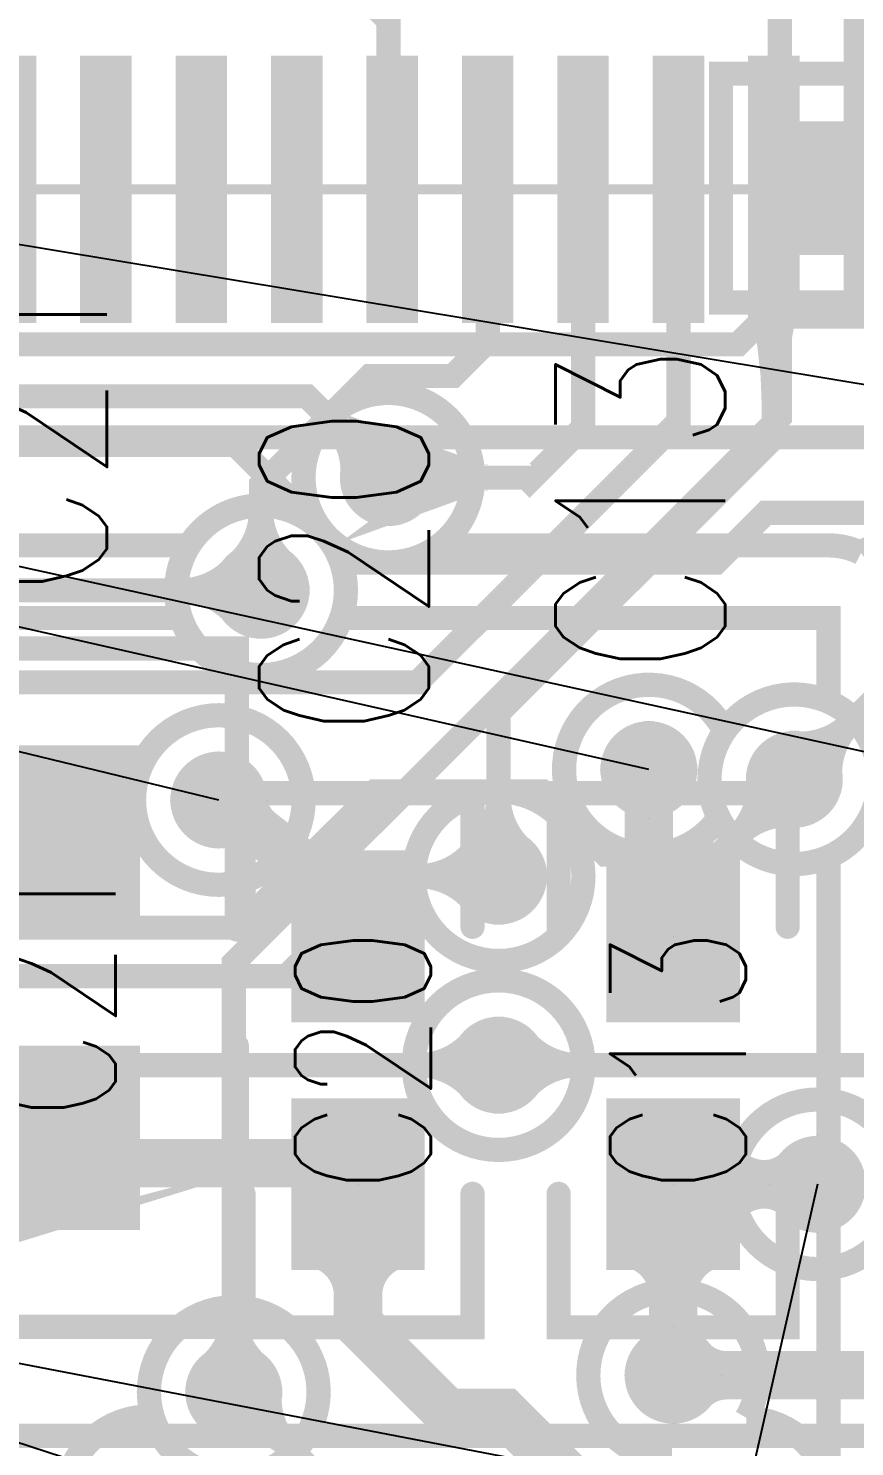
# Model space of a CAD drawing. Extents: x -4539 to 5978, y -4736 to 3041.
# Drawn here: x 2047 to 2217.4, y 840.3 to 1133 of the extents above; entities that cross this region are included whole.
import ezdxf
from ezdxf.enums import TextEntityAlignment as Align

# ---------------------------------------------------------------- set-up
doc = ezdxf.new("R2010")
doc.units = 0
for name, pattern in [('SIG_122', [2, 1, 1]), ('SIG_14', [2, 1, 1]), ('SIG_15', [2, 1, 1]), ('SIG_16', [2, 1, 1]), ('SIG_173', [2, 1, 1]), ('SIG_195', [2, 1, 1]), ('SIG_196', [2, 1, 1]), ('SIG_20', [2, 1, 1]), ('SIG_22', [2, 1, 1]), ('SIG_24', [2, 1, 1]), ('SIG_25', [2, 1, 1]), ('SIG_26', [2, 1, 1]), ('SIG_27', [2, 1, 1]), ('SIG_62', [2, 1, 1])]:
    doc.linetypes.add(name, pattern=pattern)
doc.layers.get('0').update_dxf_attribs({"color": 254, "linetype": 'CONTINUOUS'})
for name, color, linetype in [('DRIL_NPLTE_THRU_01', 16, 'CONTINUOUS'), ('DRIL_NPLTE_THRU_02', 2, 'CONTINUOUS'), ('DRIL_NPLTE_THRU_03', 34, 'CONTINUOUS'), ('DRIL_NPLTE_THRU_04', 96, 'CONTINUOUS'), ('DRIL_NPLTE_THRU_05', 6, 'CONTINUOUS'), ('DRIL_NPLTE_THRU_06', 176, 'CONTINUOUS'), ('DRIL_PLTE_THRU_01', 16, 'CONTINUOUS'), ('DRIL_PLTE_THRU_02', 2, 'CONTINUOUS'), ('DRIL_PLTE_THRU_03', 34, 'CONTINUOUS'), ('DRIL_PLTE_THRU_04', 96, 'CONTINUOUS'), ('DRIL_PLTE_THRU_05', 6, 'CONTINUOUS'), ('DRIL_PLTE_THRU_06', 176, 'CONTINUOUS'), ('DRIL_SYMBOL', 254, 'CONTINUOUS'), ('LINK_00', 254, 'CONTINUOUS'), ('PADS_BOT', 5, 'CONTINUOUS'), ('PADS_INNER', 1, 'CONTINUOUS'), ('PADS_TOP', 1, 'CONTINUOUS'), ('PART_BOT_2DLINE_00', 4, 'CONTINUOUS'), ('PART_NAME_01', 6, 'CONTINUOUS'), ('PART_NAME_27', 3, 'CONTINUOUS'), ('PART_TOP_2DLINE_00', 6, 'CONTINUOUS'), ('PART_TOP_2DLINE_01', 6, 'CONTINUOUS'), ('POUR_OUTLINE_05', 216, 'CONTINUOUS'), ('POUR_VIATHERM_02', 56, 'CONTINUOUS'), ('POUR_VIATHERM_05', 216, 'CONTINUOUS'), ('POUR_VOID_02', 56, 'CONTINUOUS'), ('POUR_VOID_05', 216, 'CONTINUOUS'), ('TEAR_01', 1, 'CONTINUOUS'), ('TEAR_03', 43, 'CONTINUOUS'), ('TEAR_04', 3, 'CONTINUOUS'), ('TEAR_06', 5, 'CONTINUOUS'), ('TRACE_01', 1, 'CONTINUOUS'), ('TRACE_03', 43, 'CONTINUOUS'), ('TRACE_04', 3, 'CONTINUOUS'), ('TRACE_06', 5, 'CONTINUOUS'), ('VIAPTS', 1, 'CONTINUOUS')]:
    doc.layers.add(name, color=color, linetype=linetype)
doc.styles.add('W4', font='simplex', dxfattribs={"width": 0.75})
doc.styles.add('W5', font='simplex', dxfattribs={"width": 0.75})

# ---------------------------------------------------------------- blocks, each defined once
blk = doc.blocks.new('POUR_VOID_476')
at = {"layer": 'POUR_VOID_02', "const_width": 5}
blk.add_lwpolyline([(-4096.25, -5459.75, 1), (-4061.25, -5459.75, 1)], format="xyb", close=True, dxfattribs=at)
blk = doc.blocks.new('POUR_VOID_475')
at = {"layer": 'POUR_VOID_02', "const_width": 5}
blk.add_lwpolyline([(-4122.5, -5483, 1), (-4087.5, -5483, 1)], format="xyb", close=True, dxfattribs=at)
blk = doc.blocks.new('POUR_VOID_474')
at = {"layer": 'POUR_VOID_02', "const_width": 5}
blk.add_lwpolyline([(-4128.13, -5648.46, 1), (-4093.13, -5648.46, 1)], format="xyb", close=True, dxfattribs=at)
blk = doc.blocks.new('POUR_VOID_470')
at = {"layer": 'POUR_VOID_02', "const_width": 5}
blk.add_lwpolyline([(-4073.5, -5542, 1), (-4038.5, -5542, 1)], format="xyb", close=True, dxfattribs=at)
blk = doc.blocks.new('POUR_VOID_469')
at = {"layer": 'POUR_VOID_02', "const_width": 5}
blk.add_lwpolyline([(-4073.5, -5581, 1), (-4038.5, -5581, 1)], format="xyb", close=True, dxfattribs=at)
blk = doc.blocks.new('POUR_VOID_447')
at = {"layer": 'POUR_VOID_02', "const_width": 5}
blk.add_lwpolyline([(-4012.5, -5522, 1), (-3977.5, -5522, 1)], format="xyb", close=True, dxfattribs=at)
blk = doc.blocks.new('POUR_VOID_446')
at = {"layer": 'POUR_VOID_02', "const_width": 5}
blk.add_lwpolyline([(-4007.72, -5605.59, 1), (-3972.72, -5605.59, 1)], format="xyb", close=True, dxfattribs=at)
blk = doc.blocks.new('POUR_VOID_445')
at = {"layer": 'POUR_VOID_02', "const_width": 5}
blk.add_lwpolyline([(-4004.87, -5653.8, -3.692789), (-4020.24, -5662.5, -3.692789)], format="xyb", close=True, dxfattribs=at)
blk = doc.blocks.new('POUR_OUTLINE_418')
for name in ['POUR_VOID_476', 'POUR_VOID_475', 'POUR_VOID_447', 'POUR_VOID_470', 'POUR_VOID_469', 'POUR_VOID_446', 'POUR_VOID_445', 'POUR_VOID_474']:
    blk.add_blockref(name, (0, 0))
blk = doc.blocks.new('POUR_VIATHERM_780')
at = {"layer": 'POUR_VIATHERM_02'}
for points in [[(-4025, -5510), (-4025, -5510)], [(-4035, -5520), (-4035, -5520)], [(-4015, -5520), (-4015, -5520)], [(-4025, -5530), (-4025, -5530)]]:
    blk.add_lwpolyline(points, dxfattribs=at)
blk = doc.blocks.new('POUR_VIATHERM_849')
at = {"layer": 'POUR_VIATHERM_02'}
for points in [[(-4113.71, -5516.28), (-4113.71, -5516.28)], [(-4123.71, -5526.28), (-4123.71, -5526.28)], [(-4103.71, -5526.28), (-4103.71, -5526.28)], [(-4113.71, -5536.28), (-4113.71, -5536.28)]]:
    blk.add_lwpolyline(points, dxfattribs=at)
blk = doc.blocks.new('POUR_HEADER_0')
for name in ['POUR_OUTLINE_418', 'POUR_VIATHERM_780', 'POUR_VIATHERM_849']:
    blk.add_blockref(name, (6185, 6485))
blk = doc.blocks.new('POUR_VOID_23')
at = {"layer": 'POUR_VOID_05', "const_width": 5}
blk.add_lwpolyline([(-4131.21, -5526.28, 1), (-4096.21, -5526.28, 1)], format="xyb", close=True, dxfattribs=at)
blk = doc.blocks.new('POUR_VOID_22')
at = {"layer": 'POUR_VOID_05', "const_width": 5}
blk.add_lwpolyline([(-4127.39, -5653.51, -3.113058), (-4111.24, -5665.95, -3.113058)], format="xyb", close=True, dxfattribs=at)
blk = doc.blocks.new('POUR_VOID_15')
at = {"layer": 'POUR_VOID_05', "const_width": 5}
blk.add_lwpolyline([(-4073.5, -5542, 1), (-4038.5, -5542, 1)], format="xyb", close=True, dxfattribs=at)
blk = doc.blocks.new('POUR_VOID_14')
at = {"layer": 'POUR_VOID_05', "const_width": 5}
blk.add_lwpolyline([(-4073.5, -5581, 1), (-4038.5, -5581, 1)], format="xyb", close=True, dxfattribs=at)
blk = doc.blocks.new('POUR_OUTLINE_4')
at = {"layer": 'POUR_OUTLINE_05', "const_width": 5}
blk.add_lwpolyline([(-3987.93, -5758.55), (-3987.93, -5538.01, -0.398149), (-4010.6, -5529.94, -3.631524), (-4009.4, -5512.06, -0.360079), (-3987.93, -5505.99), (-3987.93, -5488.72), (-4088.46, -5488.72, -0.712246), (-4121.54, -5488.72), (-4184.6, -5488.72, -2.700481), (-4207.4, -5488.72), (-4297.89, -5488.72), (-4297.89, -5679.15, -0.327566)], format="xyb", dxfattribs=at)
for name in ['POUR_VOID_23', 'POUR_VOID_15', 'POUR_VOID_14', 'POUR_VOID_22']:
    blk.add_blockref(name, (0, 0))
blk = doc.blocks.new('POUR_VIATHERM_369')
at = {"layer": 'POUR_VIATHERM_05'}
for points in [[(-4020, -5635), (-4020, -5635)], [(-4030, -5645), (-4030, -5645)], [(-4010, -5645), (-4010, -5645)], [(-4020, -5655), (-4020, -5655)]]:
    blk.add_lwpolyline(points, dxfattribs=at)
blk = doc.blocks.new('POUR_VIATHERM_389')
at = {"layer": 'POUR_VIATHERM_05'}
for points in [[(-3990.22, -5595.59), (-3990.22, -5595.59)], [(-4000.22, -5605.59), (-4000.22, -5605.59)], [(-3990.22, -5615.59), (-3990.22, -5615.59)]]:
    blk.add_lwpolyline(points, dxfattribs=at)
blk = doc.blocks.new('POUR_HEADER_1')
for name in ['POUR_OUTLINE_4', 'POUR_VIATHERM_389', 'POUR_VIATHERM_369']:
    blk.add_blockref(name, (5333.86, 5791.34))
blk = doc.blocks.new('POUR_VOID_187')
at = {"layer": 'POUR_VOID_05', "const_width": 5}
blk.add_lwpolyline([(-4312.89, -5488.72, -0.414214), (-4297.89, -5473.72), (-4119.84, -5473.72, -0.554043), (-4090.16, -5473.72), (-4089.29, -5473.72, -2.985255), (-4068.21, -5473.72), (-3987.93, -5473.72, -0.116345), (-3981.23, -5475.3, -0.156543), (-3972.5, -5472.5), (-3938.61, -5472.5, -1.384413), (-3905.39, -5472.5), (-3852.5, -5472.5), (-3852.5, -5462.8, -1.508829), (-3852.5, -5430.56), (-3852.5, -5117.51, -11.347787), (-3852.5, -5092.49), (-3852.5, -4987.5, -0.414214), (-3837.5, -4972.5), (-3692.5, -4972.5, -0.414214), (-3677.5, -4987.5), (-3677.5, -6127.5, -0.414214)], format="xyb", dxfattribs=at)
blk = doc.blocks.new('POUR_OUTLINE_162')
blk.add_blockref('POUR_VOID_187', (0, 0))
blk = doc.blocks.new('POUR_HEADER_3')
blk.add_blockref('POUR_OUTLINE_162', (6185, 6485))
blk = doc.blocks.new('SMOOTH_5')
at = {"const_width": 2.5}
blk.add_lwpolyline([(-1.25, 0, 1), (1.25, 0, 1)], format="xyb", close=True, dxfattribs=at)
blk = doc.blocks.new('PART_BODY_TOP_1')
at = {"layer": 'PART_TOP_2DLINE_01', "const_width": 5}
for points in [[(-27.56, 23.62), (-55.12, 23.62), (-55.12, -23.62), (-27.56, -23.62)], [(27.56, -23.62), (55.12, -23.62), (55.12, 23.62), (27.56, 23.62)]]:
    blk.add_lwpolyline(points, dxfattribs=at)
at = {"layer": 'PART_TOP_2DLINE_01'}
for p in [(-55.12, 23.62), (-27.56, 23.62), (27.56, 23.62), (55.12, 23.62), (-55.12, -23.62), (-27.56, -23.62), (27.56, -23.62), (55.12, -23.62)]:
    blk.add_blockref('SMOOTH_5', p, dxfattribs=at)
blk = doc.blocks.new('DRIL_SYMBOL_0')
at = {"layer": 'DRIL_SYMBOL', "const_width": 2}
for points in [[(0, -10), (0, 10)], [(-10, 0), (10, 0)]]:
    blk.add_lwpolyline(points, dxfattribs=at)
blk = doc.blocks.new('DRIL_HOLE_0')
blk.add_lwpolyline([(0, 0, 1), (0, 0, 1)], format="xyb", close=True)
blk.add_blockref('DRIL_SYMBOL_0', (0, 0))
blk = doc.blocks.new('PAD_0')
blk.add_lwpolyline([(0, 0), (0, 0)])
blk = doc.blocks.new('PAD_1')
at = {"const_width": 27.56}
blk.add_lwpolyline([(-17.72, 0), (17.72, 0)], dxfattribs=at)
blk = doc.blocks.new('STK_TOP_4')
at = {"layer": 'DRIL_NPLTE_THRU_01'}
blk.add_blockref('DRIL_HOLE_0', (0, 0), dxfattribs=at)
at = {"layer": 'DRIL_NPLTE_THRU_02'}
blk.add_blockref('DRIL_HOLE_0', (0, 0), dxfattribs=at)
at = {"layer": 'DRIL_NPLTE_THRU_03'}
blk.add_blockref('DRIL_HOLE_0', (0, 0), dxfattribs=at)
at = {"layer": 'DRIL_NPLTE_THRU_04'}
blk.add_blockref('DRIL_HOLE_0', (0, 0), dxfattribs=at)
at = {"layer": 'DRIL_NPLTE_THRU_05'}
blk.add_blockref('DRIL_HOLE_0', (0, 0), dxfattribs=at)
at = {"layer": 'DRIL_NPLTE_THRU_06'}
blk.add_blockref('DRIL_HOLE_0', (0, 0), dxfattribs=at)
at = {"layer": 'PADS_BOT'}
blk.add_blockref('PAD_0', (0, 0), dxfattribs=at)
at = {"layer": 'PADS_INNER'}
blk.add_blockref('PAD_0', (0, 0), dxfattribs=at)
at = {"layer": 'PADS_TOP'}
blk.add_blockref('PAD_1', (0, 0), dxfattribs=at)
blk = doc.blocks.new('SYM_TOP_3')
for name, p in [('PART_BODY_TOP_1', (0, 0)), ('STK_TOP_4', (-25.59, 0)), ('STK_TOP_4', (25.59, 0))]:
    blk.add_blockref(name, p)
blk = doc.blocks.new('PART_TOP_4')
blk.add_blockref('SYM_TOP_3', (0, 0))
at = {"layer": 'PART_NAME_01', "style": 'W5', "width": 0.75}
blk.add_text('C13', height=35, dxfattribs=at).set_placement((113.8, 6.75), align=Align.MIDDLE_CENTER)
at = {"layer": 'PART_NAME_27', "style": 'W4', "width": 0.75}
blk.add_text('C13', height=28, dxfattribs=at).set_placement((0, -15), align=Align.CENTER)
blk = doc.blocks.new('PART_TOP_12')
blk.add_blockref('SYM_TOP_3', (0, 0))
at = {"layer": 'PART_NAME_01', "style": 'W5', "width": 0.75}
blk.add_text('C20', height=35, dxfattribs=at).set_placement((100.96, 2.9), align=Align.MIDDLE_CENTER)
at = {"layer": 'PART_NAME_27', "style": 'W4', "width": 0.75}
blk.add_text('C20', height=28, dxfattribs=at).set_placement((0, -15), align=Align.CENTER)
blk = doc.blocks.new('PART_BODY_TOP_2')
at = {"layer": 'PART_TOP_2DLINE_00', "const_width": 5}
for points in [[(-12, 35), (-70, 35), (-70, -35), (-12, -35)], [(12, 35), (70, 35), (70, -35), (12, -35)]]:
    blk.add_lwpolyline(points, dxfattribs=at)
at = {"layer": 'PART_TOP_2DLINE_00'}
for p in [(-70, 35), (-12, 35), (12, 35), (70, 35), (-70, -35), (-12, -35), (12, -35), (70, -35)]:
    blk.add_blockref('SMOOTH_5', p, dxfattribs=at)
blk = doc.blocks.new('PAD_2')
blk.add_lwpolyline([(0, 0, 1), (0, 0, 1)], format="xyb", close=True)
blk = doc.blocks.new('PAD_3')
at = {"const_width": 30}
blk.add_lwpolyline([(-19, 0), (19, 0)], dxfattribs=at)
blk = doc.blocks.new('STK_TOP_5')
at = {"layer": 'DRIL_PLTE_THRU_01'}
blk.add_blockref('DRIL_HOLE_0', (0, 0), dxfattribs=at)
at = {"layer": 'DRIL_PLTE_THRU_02'}
blk.add_blockref('DRIL_HOLE_0', (0, 0), dxfattribs=at)
at = {"layer": 'DRIL_PLTE_THRU_03'}
blk.add_blockref('DRIL_HOLE_0', (0, 0), dxfattribs=at)
at = {"layer": 'DRIL_PLTE_THRU_04'}
blk.add_blockref('DRIL_HOLE_0', (0, 0), dxfattribs=at)
at = {"layer": 'DRIL_PLTE_THRU_05'}
blk.add_blockref('DRIL_HOLE_0', (0, 0), dxfattribs=at)
at = {"layer": 'DRIL_PLTE_THRU_06'}
blk.add_blockref('DRIL_HOLE_0', (0, 0), dxfattribs=at)
at = {"layer": 'PADS_BOT'}
blk.add_blockref('PAD_2', (0, 0), dxfattribs=at)
at = {"layer": 'PADS_INNER'}
blk.add_blockref('PAD_2', (0, 0), dxfattribs=at)
at = {"layer": 'PADS_TOP'}
blk.add_blockref('PAD_3', (0, 0), dxfattribs=at)
blk = doc.blocks.new('SYM_TOP_4')
for name, p in [('PART_BODY_TOP_2', (0, 0)), ('STK_TOP_5', (-31, 0)), ('STK_TOP_5', (31, 0))]:
    blk.add_blockref(name, p)
blk = doc.blocks.new('PART_TOP_13')
blk.add_blockref('SYM_TOP_4', (0, 0))
at = {"layer": 'PART_NAME_01', "style": 'W5', "width": 0.75}
blk.add_text('C21', height=35, dxfattribs=at).set_placement((80.46, -8.19))
at = {"layer": 'PART_NAME_27', "style": 'W4', "width": 0.75}
blk.add_text('C21', height=28, dxfattribs=at).set_placement((0, -10), align=Align.CENTER)
blk = doc.blocks.new('PART_TOP_17')
blk.add_blockref('SYM_TOP_3', (0, 0))
at = {"layer": 'PART_NAME_01', "style": 'W5', "width": 0.75}
blk.add_text('C25', height=35, dxfattribs=at).set_placement((104.95, 4.73), align=Align.MIDDLE_CENTER)
at = {"layer": 'PART_NAME_27', "style": 'W4', "width": 0.75}
blk.add_text('C25', height=28, dxfattribs=at).set_placement((0, -10), align=Align.CENTER)
blk = doc.blocks.new('PART_BODY_TOP_7')
at = {"layer": 'PART_TOP_2DLINE_00', "const_width": 5}
blk.add_lwpolyline([(-157.48, -236.22), (-157.48, 236.22), (157.48, 236.22), (157.48, -236.22)], close=True, dxfattribs=at)
blk = doc.blocks.new('SYM_TOP_9')
blk.add_blockref('PART_BODY_TOP_7', (0, 0))
blk = doc.blocks.new('PART_TOP_34')
blk.add_blockref('SYM_TOP_9', (0, 0))
blk = doc.blocks.new('PART_BODY_BOT_9')
at = {"layer": 'PART_BOT_2DLINE_00', "const_width": 5}
blk.add_lwpolyline([(-338.58, 265.75), (-42.32, 265.75), (-42.32, 232.53), (42.32, 232.53), (42.32, 265.75), (338.58, 265.75), (338.58, -265.75), (-338.58, -265.75)], close=True, dxfattribs=at)
blk = doc.blocks.new('PAD_12')
at = {"const_width": 10.63}
blk.add_lwpolyline([(-27.56, 0), (27.56, 0)], dxfattribs=at)
blk = doc.blocks.new('STK_BOT_15')
at = {"layer": 'DRIL_NPLTE_THRU_01'}
blk.add_blockref('DRIL_HOLE_0', (0, 0), dxfattribs=at)
at = {"layer": 'DRIL_NPLTE_THRU_02'}
blk.add_blockref('DRIL_HOLE_0', (0, 0), dxfattribs=at)
at = {"layer": 'DRIL_NPLTE_THRU_03'}
blk.add_blockref('DRIL_HOLE_0', (0, 0), dxfattribs=at)
at = {"layer": 'DRIL_NPLTE_THRU_04'}
blk.add_blockref('DRIL_HOLE_0', (0, 0), dxfattribs=at)
at = {"layer": 'DRIL_NPLTE_THRU_05'}
blk.add_blockref('DRIL_HOLE_0', (0, 0), dxfattribs=at)
at = {"layer": 'DRIL_NPLTE_THRU_06'}
blk.add_blockref('DRIL_HOLE_0', (0, 0), dxfattribs=at)
at = {"layer": 'PADS_BOT'}
blk.add_blockref('PAD_12', (0, 0), dxfattribs=at)
at = {"layer": 'PADS_INNER'}
blk.add_blockref('PAD_2', (0, 0), dxfattribs=at)
at = {"layer": 'PADS_TOP'}
blk.add_blockref('PAD_2', (0, 0), dxfattribs=at)
blk = doc.blocks.new('SYM_BOT_11')
for name, p in [('PART_BODY_BOT_9', (0, 0)), ('STK_BOT_15', (-389.76, 206.69)), ('STK_BOT_15', (-389.76, 187.01)), ('STK_BOT_15', (-389.76, 167.32)), ('STK_BOT_15', (-389.76, 147.64)), ('STK_BOT_15', (-389.76, 127.95)), ('STK_BOT_15', (-389.76, 108.27)), ('STK_BOT_15', (-389.76, 88.58)), ('STK_BOT_15', (-389.76, 68.9)), ('STK_BOT_15', (-389.76, 49.21)), ('STK_BOT_15', (-389.76, 29.53))]:
    blk.add_blockref(name, p)
blk = doc.blocks.new('PART_BOT_37')
blk.add_blockref('SYM_BOT_11', (0, 0))
blk = doc.blocks.new('TEAR_0009009000058')
at = {"const_width": 5}
blk.add_lwpolyline([(20, 0), (5.3, 5.3), (12.5, 0), (5.3, -5.3)], close=True, dxfattribs=at)
for p in [(5.3, 5.3), (12.5, 0), (20, 0), (5.3, -5.3)]:
    blk.add_blockref('SMOOTH_5', p)
blk = doc.blocks.new('TRACE_2974')
at = {"layer": 'TRACE_06', "linetype": 'SIG_14', "const_width": 5}
blk.add_lwpolyline([(2121.25, 1040.25), (2149.78, 1040.25), (2150.41, 1039.61), (2161.42, 1050.62), (2161.42, 1099.76)], dxfattribs=at)
at = {"layer": 'TEAR_06'}
blk.add_blockref('TEAR_0009009000058', (2121.25, 1040.25), dxfattribs=at)
at = {"layer": 'TRACE_06'}
for p in [(2161.42, 1099.76), (2161.42, 1050.62), (2121.25, 1040.25), (2149.78, 1040.25), (2150.41, 1039.61)]:
    blk.add_blockref('SMOOTH_5', p, dxfattribs=at)
blk = doc.blocks.new('TEAR_2008008000060')
at = {"const_width": 5}
for points in [[(-11.67, 11.67, 0.196262), (-1.42, 7.36)], [(-11.67, 11.67, -0.196262), (-7.36, 1.42)], [(-11.67, 11.67, 0.067729), (-4.35, 6.11)], [(-11.67, 11.67, -0.067729), (-6.11, 4.35)]]:
    blk.add_lwpolyline(points, format="xyb", dxfattribs=at)
for p in [(-11.67, 11.67), (-11.67, 11.67), (-11.67, 11.67), (-11.67, 11.67), (-1.42, 7.36), (-6.11, 4.35), (-4.35, 6.11), (-7.36, 1.42)]:
    blk.add_blockref('SMOOTH_5', p)
blk = doc.blocks.new('TRACE_532')
at = {"layer": 'TRACE_01', "linetype": 'SIG_14', "const_width": 5}
blk.add_lwpolyline([(1535.43, 964.57), (1555.12, 984.25), (1579.64, 984.25), (1594.49, 999.1), (1594.49, 1008.78), (1606.99, 1021.28), (1631.58, 1021.28), (1664.03, 1053.72), (1706.77, 1053.72), (1710.08, 1057.03), (2104.47, 1057.03), (2121.25, 1040.25)], dxfattribs=at)
at = {"layer": 'TEAR_01'}
blk.add_blockref('TEAR_2008008000060', (2121.25, 1040.25), dxfattribs=at)
at = {"layer": 'TRACE_01'}
for p in [(2104.47, 1057.03), (2121.25, 1040.25)]:
    blk.add_blockref('SMOOTH_5', p, dxfattribs=at)
blk = doc.blocks.new('TEAR_2008008000061')
at = {"const_width": 5}
for points in [[(16.5, 0, -0.196262), (6.21, 4.2)], [(16.5, 0, -0.067729), (7.4, 1.24)], [(16.5, 0, 0.196262), (6.21, -4.2)], [(16.5, 0, 0.067729), (7.4, -1.24)]]:
    blk.add_lwpolyline(points, format="xyb", dxfattribs=at)
for p in [(6.21, 4.2), (7.4, 1.24), (7.4, -1.24), (16.5, 0), (16.5, 0), (16.5, 0), (16.5, 0), (6.21, -4.2)]:
    blk.add_blockref('SMOOTH_5', p)
blk = doc.blocks.new('TRACE_526')
at = {"layer": 'TRACE_06', "linetype": 'SIG_15', "const_width": 5}
blk.add_lwpolyline([(2004, 998), (2127.26, 998), (2181.1, 1051.84), (2181.1, 1099.76)], dxfattribs=at)
at = {"layer": 'TEAR_06'}
blk.add_blockref('TEAR_2008008000061', (2004, 998), dxfattribs=at)
at = {"layer": 'TRACE_06'}
for p in [(2181.1, 1099.76), (2181.1, 1051.84), (2004, 998), (2127.26, 998)]:
    blk.add_blockref('SMOOTH_5', p, dxfattribs=at)
blk = doc.blocks.new('TEAR_2008008000065')
at = {"const_width": 5}
for points in [[(-16.5, 0, 0.196262), (-6.21, 4.2)], [(-16.5, 0, 0.067729), (-7.4, 1.24)], [(-16.5, 0, -0.196262), (-6.21, -4.2)], [(-16.5, 0, -0.067729), (-7.4, -1.24)]]:
    blk.add_lwpolyline(points, format="xyb", dxfattribs=at)
for p in [(-6.21, 4.2), (-7.4, 1.24), (-16.5, 0), (-16.5, 0), (-16.5, 0), (-16.5, 0), (-7.4, -1.24), (-6.21, -4.2)]:
    blk.add_blockref('SMOOTH_5', p)
blk = doc.blocks.new('TRACE_416')
at = {"layer": 'TRACE_03', "linetype": 'SIG_16', "const_width": 5}
blk.add_lwpolyline([(1552, 946), (1626.88, 946), (1631.38, 950.5), (1776.33, 950.5), (1789.46, 937.37), (2100.23, 937.37), (2120.86, 958), (2144, 958)], dxfattribs=at)
at = {"layer": 'TEAR_03'}
blk.add_blockref('TEAR_2008008000065', (2144, 958), dxfattribs=at)
at = {"layer": 'TRACE_03'}
for p in [(2120.86, 958), (2144, 958), (2100.23, 937.37)]:
    blk.add_blockref('SMOOTH_5', p, dxfattribs=at)
blk = doc.blocks.new('TEAR_2008008000066')
at = {"const_width": 5}
for points in [[(0, 16.5, -0.196262), (-4.2, 6.21)], [(0, 16.5, -0.067729), (-1.24, 7.4)], [(0, 16.5, 0.196262), (4.2, 6.21)], [(0, 16.5, 0.067729), (1.24, 7.4)]]:
    blk.add_lwpolyline(points, format="xyb", dxfattribs=at)
for p in [(0, 16.5), (0, 16.5), (0, 16.5), (0, 16.5), (-1.24, 7.4), (1.24, 7.4), (-4.2, 6.21), (4.2, 6.21)]:
    blk.add_blockref('SMOOTH_5', p)
blk = doc.blocks.new('TEAR_2008008000067')
at = {"const_width": 5}
for points in [[(0, -45.11, 0.05599), (-2.25, -25.06)], [(0, -45.11, -0.05599), (2.25, -25.06)]]:
    blk.add_lwpolyline(points, format="xyb", dxfattribs=at)
for p in [(-2.25, -25.06), (2.25, -25.06), (0, -45.11), (0, -45.11)]:
    blk.add_blockref('SMOOTH_5', p)
blk = doc.blocks.new('TRACE_412')
at = {"layer": 'TRACE_06', "linetype": 'SIG_16', "const_width": 5}
blk.add_lwpolyline([(2144, 958), (2144, 991.71), (2200.79, 1048.5), (2200.79, 1099.76)], dxfattribs=at)
at = {"layer": 'TEAR_06'}
for name, p in [('TEAR_2008008000067', (2200.79, 1099.76)), ('TEAR_2008008000066', (2144, 958))]:
    blk.add_blockref(name, p, dxfattribs=at)
at = {"layer": 'TRACE_06'}
for p in [(2200.79, 1099.76), (2200.79, 1048.5), (2144, 991.71), (2144, 958)]:
    blk.add_blockref('SMOOTH_5', p, dxfattribs=at)
blk = doc.blocks.new('SMOOTH_10')
at = {"const_width": 5}
blk.add_lwpolyline([(-2.5, 0, 1), (2.5, 0, 1)], format="xyb", close=True, dxfattribs=at)
blk = doc.blocks.new('TEAR_2008008000100')
at = {"const_width": 10}
for points in [[(7.78, 7.78, -0.196261), (0.95, 4.91)], [(7.78, 7.78, 0.196261), (4.91, 0.95)]]:
    blk.add_lwpolyline(points, format="xyb", dxfattribs=at)
for p in [(7.78, 7.78), (7.78, 7.78), (0.95, 4.91), (4.91, 0.95)]:
    blk.add_blockref('SMOOTH_10', p)
blk = doc.blocks.new('TEAR_2008008000101')
at = {"const_width": 10}
for points in [[(-21.2, 0, 0.292603), (-10, 7.17)], [(-21.2, 0, -0.292603), (-10, -7.17)]]:
    blk.add_lwpolyline(points, format="xyb", dxfattribs=at)
blk.add_lwpolyline([(-21.2, 0), (-10, 0)], dxfattribs=at)
for p in [(-10, 7.17), (-21.2, 0), (-21.2, 0), (-21.2, 0), (-10, 0), (-10, -7.17)]:
    blk.add_blockref('SMOOTH_10', p)
blk = doc.blocks.new('TRACE_892')
at = {"layer": 'TRACE_01', "linetype": 'SIG_20', "const_width": 10}
blk.add_lwpolyline([(1871, 859), (1945, 933), (1999.57, 933), (2028.57, 904), (2055, 904)], dxfattribs=at)
at = {"layer": 'TEAR_01'}
for name, p in [('TEAR_2008008000101', (2055, 904)), ('TEAR_2008008000100', (1871, 859))]:
    blk.add_blockref(name, p, dxfattribs=at)
at = {"layer": 'TRACE_01'}
for p in [(1945, 933), (1999.57, 933), (2028.57, 904), (2055, 904), (1871, 859)]:
    blk.add_blockref('SMOOTH_10', p, dxfattribs=at)
blk = doc.blocks.new('TEAR_2008008000102')
at = {"const_width": 10}
for points in [[(0, -22.89, 0.311669), (-7.02, -12.72)], [(0, -22.89, -0.311669), (7.02, -12.72)]]:
    blk.add_lwpolyline(points, format="xyb", dxfattribs=at)
blk.add_lwpolyline([(0, -22.89), (0, -12.72)], dxfattribs=at)
for p in [(-7.02, -12.72), (0, -12.72), (7.02, -12.72), (0, -22.89), (0, -22.89), (0, -22.89)]:
    blk.add_blockref('SMOOTH_10', p)
blk = doc.blocks.new('TRACE_176')
at = {"layer": 'TRACE_01', "linetype": 'SIG_20', "const_width": 10}
blk.add_lwpolyline([(2115, 894.41), (2115, 865.69), (2133.47, 847.22), (2145.26, 847.22), (2165.75, 826.73)], dxfattribs=at)
at = {"layer": 'TEAR_01'}
blk.add_blockref('TEAR_2008008000102', (2115, 894.41), dxfattribs=at)
at = {"layer": 'TRACE_01'}
for p in [(2115, 894.41), (2115, 865.69), (2133.47, 847.22), (2145.26, 847.22), (2165.75, 826.73)]:
    blk.add_blockref('SMOOTH_10', p, dxfattribs=at)
blk = doc.blocks.new('TEAR_2008008000106')
at = {"const_width": 5}
for points in [[(0, 16.5, -0.196262), (-4.2, 6.21)], [(0, 16.5, -0.067729), (-1.24, 7.4)], [(0, 16.5, 0.196262), (4.2, 6.21)], [(0, 16.5, 0.067729), (1.24, 7.4)]]:
    blk.add_lwpolyline(points, format="xyb", dxfattribs=at)
for p in [(0, 16.5), (0, 16.5), (0, 16.5), (0, 16.5), (-1.24, 7.4), (1.24, 7.4), (-4.2, 6.21), (4.2, 6.21)]:
    blk.add_blockref('SMOOTH_5', p)
blk = doc.blocks.new('TRACE_1292')
at = {"layer": 'TRACE_06', "linetype": 'SIG_22', "const_width": 5}
blk.add_lwpolyline([(2095, 1017), (2095, 1038.75), (2117.48, 1061.23), (2134.57, 1061.23), (2141.76, 1068.41), (2141.76, 1083.04), (2142.51, 1083.79), (2142.51, 1099.76)], dxfattribs=at)
at = {"layer": 'TEAR_06'}
blk.add_blockref('TEAR_2008008000106', (2095, 1017), dxfattribs=at)
at = {"layer": 'TRACE_06'}
for p in [(2142.51, 1099.76), (2142.51, 1083.79), (2141.76, 1083.04), (2141.76, 1068.41), (2117.48, 1061.23), (2134.57, 1061.23), (2095, 1038.75), (2095, 1017)]:
    blk.add_blockref('SMOOTH_5', p, dxfattribs=at)
blk = doc.blocks.new('TEAR_2008008000108')
at = {"const_width": 5}
for points in [[(-16.5, 0, 0.196262), (-6.21, 4.2)], [(-16.5, 0, 0.067729), (-7.4, 1.24)], [(-16.5, 0, -0.196262), (-6.21, -4.2)], [(-16.5, 0, -0.067729), (-7.4, -1.24)]]:
    blk.add_lwpolyline(points, format="xyb", dxfattribs=at)
for p in [(-6.21, 4.2), (-7.4, 1.24), (-16.5, 0), (-16.5, 0), (-16.5, 0), (-16.5, 0), (-7.4, -1.24), (-6.21, -4.2)]:
    blk.add_blockref('SMOOTH_5', p)
blk = doc.blocks.new('TRACE_1300')
at = {"layer": 'TRACE_03', "linetype": 'SIG_22', "const_width": 5}
blk.add_lwpolyline([(1271, 1037), (1304.5, 1003.5), (1531.64, 1003.5), (1536.39, 998.75), (1733.75, 998.75), (1750, 982.5), (1912.12, 982.5), (1946.62, 1017), (2095, 1017)], dxfattribs=at)
at = {"layer": 'TEAR_03'}
blk.add_blockref('TEAR_2008008000108', (2095, 1017), dxfattribs=at)
at = {"layer": 'TRACE_03'}
blk.add_blockref('SMOOTH_5', (2095, 1017), dxfattribs=at)
blk = doc.blocks.new('TRACE_1830')
at = {"layer": 'TRACE_01', "linetype": 'SIG_24', "const_width": 5}
blk.add_lwpolyline([(1478.72, 1003.94), (1478.72, 1021.79), (1529.61, 1072.68), (1571.53, 1072.68), (1580.49, 1063.72), (1702.63, 1063.72), (1706.67, 1067.77), (2193.39, 1067.77), (2199.12, 1073.5), (2274.62, 1073.5), (2294.81, 1053.32), (2340.68, 1053.32)], dxfattribs=at)
at = {"layer": 'TRACE_01'}
for p in [(2199.12, 1073.5), (2193.39, 1067.77)]:
    blk.add_blockref('SMOOTH_5', p, dxfattribs=at)
blk = doc.blocks.new('TRACE_392')
at = {"layer": 'TRACE_01', "linetype": 'SIG_25', "const_width": 5}
blk.add_lwpolyline([(1614.17, 1003.94), (1632.52, 1007.44), (1668.8, 1043.72), (1710.91, 1043.72), (1714.22, 1047.03), (2089.72, 1047.03), (2114, 1022.75), (2188.87, 1022.75), (2199.12, 1033), (2278, 1033)], dxfattribs=at)
at = {"layer": 'TRACE_01'}
for p in [(2089.72, 1047.03), (2199.12, 1033), (2114, 1022.75), (2188.87, 1022.75)]:
    blk.add_blockref('SMOOTH_5', p, dxfattribs=at)
blk = doc.blocks.new('TEAR_2008008000123')
at = {"const_width": 5}
for points in [[(16.5, 0, -0.196262), (6.21, 4.2)], [(16.5, 0, -0.067729), (7.4, 1.24)], [(16.5, 0, 0.196262), (6.21, -4.2)], [(16.5, 0, 0.067729), (7.4, -1.24)]]:
    blk.add_lwpolyline(points, format="xyb", dxfattribs=at)
for p in [(6.21, 4.2), (7.4, 1.24), (7.4, -1.24), (16.5, 0), (16.5, 0), (16.5, 0), (16.5, 0), (6.21, -4.2)]:
    blk.add_blockref('SMOOTH_5', p)
blk = doc.blocks.new('TRACE_578')
at = {"layer": 'TRACE_06', "linetype": 'SIG_26', "const_width": 5}
blk.add_lwpolyline([(2144, 919), (2231.11, 919), (2231.12, 919.01), (2255.48, 919.01), (2377.95, 1041.48), (2377.95, 1099.76)], dxfattribs=at)
at = {"layer": 'TEAR_06'}
blk.add_blockref('TEAR_2008008000123', (2144, 919), dxfattribs=at)
at = {"layer": 'TRACE_06'}
for p in [(2377.95, 1099.76), (2377.95, 1041.48), (2144, 919), (2231.11, 919), (2231.12, 919.01), (2255.48, 919.01)]:
    blk.add_blockref('SMOOTH_5', p, dxfattribs=at)
blk = doc.blocks.new('TEAR_2008008000124')
at = {"const_width": 5}
for points in [[(-16.5, 0, 0.196262), (-6.21, 4.2)], [(-16.5, 0, 0.067729), (-7.4, 1.24)], [(-16.5, 0, -0.196262), (-6.21, -4.2)], [(-16.5, 0, -0.067729), (-7.4, -1.24)]]:
    blk.add_lwpolyline(points, format="xyb", dxfattribs=at)
for p in [(-6.21, 4.2), (-7.4, 1.24), (-16.5, 0), (-16.5, 0), (-16.5, 0), (-16.5, 0), (-7.4, -1.24), (-6.21, -4.2)]:
    blk.add_blockref('SMOOTH_5', p)
blk = doc.blocks.new('TRACE_580')
at = {"layer": 'TRACE_03', "linetype": 'SIG_26', "const_width": 5}
blk.add_lwpolyline([(1552, 906), (1552.58, 905.42), (1565.66, 918.5), (1580.44, 918.5), (1584.94, 923), (1661.25, 923), (1668.75, 915.5), (1912.12, 915.5), (1915.62, 919), (2144, 919)], dxfattribs=at)
at = {"layer": 'TEAR_03'}
blk.add_blockref('TEAR_2008008000124', (2144, 919), dxfattribs=at)
at = {"layer": 'TRACE_03'}
blk.add_blockref('SMOOTH_5', (2144, 919), dxfattribs=at)
blk = doc.blocks.new('TEAR_2008008000127')
at = {"const_width": 5}
for points in [[(-11.67, -11.67, 0.196262), (-7.36, -1.42)], [(-11.67, -11.67, 0.067729), (-6.11, -4.35)], [(-11.67, -11.67, -0.067729), (-4.35, -6.11)], [(-11.67, -11.67, -0.196262), (-1.42, -7.36)]]:
    blk.add_lwpolyline(points, format="xyb", dxfattribs=at)
for p in [(-7.36, -1.42), (-6.11, -4.35), (-4.35, -6.11), (-1.42, -7.36), (-11.67, -11.67), (-11.67, -11.67), (-11.67, -11.67), (-11.67, -11.67)]:
    blk.add_blockref('SMOOTH_5', p)
blk = doc.blocks.new('TRACE_426')
at = {"layer": 'TRACE_03', "linetype": 'SIG_27', "const_width": 5}
blk.add_lwpolyline([(1515.75, 946), (1516.33, 945.42), (1529.41, 958.5), (1535.8, 958.5), (1540.8, 963.5), (1578.27, 963.5), (1581.27, 960.5), (1854.54, 960.5), (1867.67, 947.37), (2090.39, 947.37), (2118.52, 975.5), (2153, 975.5), (2166, 962.5), (2189.5, 962.5), (2205, 978)], dxfattribs=at)
at = {"layer": 'TEAR_03'}
blk.add_blockref('TEAR_2008008000127', (2205, 978), dxfattribs=at)
at = {"layer": 'TRACE_03'}
for p in [(2118.52, 975.5), (2153, 975.5), (2205, 978), (2166, 962.5), (2189.5, 962.5), (2090.39, 947.37)]:
    blk.add_blockref('SMOOTH_5', p, dxfattribs=at)
blk = doc.blocks.new('TEAR_2008008000128')
at = {"const_width": 5}
for points in [[(11.67, 11.67, -0.196262), (1.42, 7.36)], [(11.67, 11.67, -0.067729), (4.35, 6.11)], [(11.67, 11.67, 0.067729), (6.11, 4.35)], [(11.67, 11.67, 0.196262), (7.36, 1.42)]]:
    blk.add_lwpolyline(points, format="xyb", dxfattribs=at)
for p in [(11.67, 11.67), (11.67, 11.67), (11.67, 11.67), (11.67, 11.67), (1.42, 7.36), (4.35, 6.11), (6.11, 4.35), (7.36, 1.42)]:
    blk.add_blockref('SMOOTH_5', p)
blk = doc.blocks.new('TRACE_422')
at = {"layer": 'TRACE_06', "linetype": 'SIG_27', "const_width": 5}
blk.add_lwpolyline([(2205, 978), (2233.5, 1006.5), (2276.25, 1006.5), (2309.34, 1039.59), (2309.34, 1046.73), (2338.58, 1075.97), (2338.58, 1099.76)], dxfattribs=at)
at = {"layer": 'TEAR_06'}
blk.add_blockref('TEAR_2008008000128', (2205, 978), dxfattribs=at)
at = {"layer": 'TRACE_06'}
for p in [(2338.58, 1099.76), (2338.58, 1075.97), (2309.34, 1046.73), (2309.34, 1039.59), (2233.5, 1006.5), (2276.25, 1006.5), (2205, 978)]:
    blk.add_blockref('SMOOTH_5', p, dxfattribs=at)
blk = doc.blocks.new('TEAR_2008008000281')
at = {"const_width": 5}
for points in [[(0, 16.5, -0.196262), (-4.2, 6.21)], [(0, 16.5, -0.067729), (-1.24, 7.4)], [(0, 16.5, 0.196262), (4.2, 6.21)], [(0, 16.5, 0.067729), (1.24, 7.4)]]:
    blk.add_lwpolyline(points, format="xyb", dxfattribs=at)
for p in [(0, 16.5), (0, 16.5), (0, 16.5), (0, 16.5), (-1.24, 7.4), (1.24, 7.4), (-4.2, 6.21), (4.2, 6.21)]:
    blk.add_blockref('SMOOTH_5', p)
blk = doc.blocks.new('TRACE_1722')
at = {"layer": 'TRACE_04', "linetype": 'SIG_62', "const_width": 5}
blk.add_lwpolyline([(2089.37, 851.54), (2089.37, 940.08), (2202, 1052.71), (2202, 1303)], dxfattribs=at)
at = {"layer": 'TEAR_04'}
blk.add_blockref('TEAR_2008008000281', (2089.37, 851.54), dxfattribs=at)
at = {"layer": 'TRACE_04'}
for p in [(2202, 1052.71), (2089.37, 940.08), (2089.37, 851.54)]:
    blk.add_blockref('SMOOTH_5', p, dxfattribs=at)
blk = doc.blocks.new('TEAR_2008008000283')
at = {"const_width": 5}
for points in [[(11.67, -11.67, -0.196262), (7.36, -1.42)], [(11.67, -11.67, -0.067729), (6.11, -4.35)], [(11.67, -11.67, 0.196262), (1.42, -7.36)], [(11.67, -11.67, 0.067729), (4.35, -6.11)]]:
    blk.add_lwpolyline(points, format="xyb", dxfattribs=at)
for p in [(7.36, -1.42), (6.11, -4.35), (1.42, -7.36), (4.35, -6.11), (11.67, -11.67), (11.67, -11.67), (11.67, -11.67), (11.67, -11.67)]:
    blk.add_blockref('SMOOTH_5', p)
blk = doc.blocks.new('TEAR_2008008000284')
at = {"const_width": 5}
for points in [[(-8.36, 8.36, 0.196261), (-1.02, 5.28)], [(-8.36, 8.36, -0.196261), (-5.28, 1.02)]]:
    blk.add_lwpolyline(points, format="xyb", dxfattribs=at)
blk.add_lwpolyline([(-8.36, 8.36), (-3.8, 3.8)], dxfattribs=at)
for p in [(-8.36, 8.36), (-8.36, 8.36), (-8.36, 8.36), (-3.8, 3.8), (-1.02, 5.28), (-5.28, 1.02)]:
    blk.add_blockref('SMOOTH_5', p)
blk = doc.blocks.new('TRACE_1720')
at = {"layer": 'TRACE_01', "linetype": 'SIG_62', "const_width": 5}
blk.add_lwpolyline([(2089.37, 851.54), (2108.02, 832.88), (2118.35, 832.88), (2134.25, 816.98), (2134.25, 795.24), (2150, 779.49)], dxfattribs=at)
at = {"layer": 'TEAR_01'}
for name, p in [('TEAR_2008008000283', (2089.37, 851.54)), ('TEAR_2008008000284', (2150, 779.49))]:
    blk.add_blockref(name, p, dxfattribs=at)
at = {"layer": 'TRACE_01'}
for p in [(2089.37, 851.54), (2108.02, 832.88), (2118.35, 832.88), (2134.25, 816.98), (2134.25, 795.24), (2150, 779.49)]:
    blk.add_blockref('SMOOTH_5', p, dxfattribs=at)
blk = doc.blocks.new('TEAR_0009009000587')
at = {"const_width": 5}
blk.add_lwpolyline([(14.14, -14.14), (7.5, 0), (8.84, -8.84), (0, -7.5)], close=True, dxfattribs=at)
for p in [(7.5, 0), (0, -7.5), (8.84, -8.84), (14.14, -14.14)]:
    blk.add_blockref('SMOOTH_5', p)
blk = doc.blocks.new('TRACE_3012')
at = {"layer": 'TRACE_06', "linetype": 'SIG_122', "const_width": 5}
blk.add_lwpolyline([(2094.88, 1160.98), (2121.28, 1134.59), (2121.28, 1124.33), (2122.82, 1122.78), (2122.82, 1099.76)], dxfattribs=at)
at = {"layer": 'TEAR_06'}
blk.add_blockref('TEAR_0009009000587', (2094.88, 1160.98), dxfattribs=at)
at = {"layer": 'TRACE_06'}
for p in [(2094.88, 1160.98), (2121.28, 1134.59), (2121.28, 1124.33), (2122.82, 1122.78), (2122.82, 1099.76)]:
    blk.add_blockref('SMOOTH_5', p, dxfattribs=at)
blk = doc.blocks.new('TEAR_0009009000823')
at = {"const_width": 10}
blk.add_lwpolyline([(-16.81, 0), (-3.54, -3.54), (-15, 0), (-3.54, 3.54)], close=True, dxfattribs=at)
blk = doc.blocks.new('TRACE_1718')
at = {"layer": 'TEAR_01'}
blk.add_blockref('TEAR_0009009000823', (1870, 829), dxfattribs=at)
blk = doc.blocks.new('TEAR_2008008000986')
at = {"const_width": 10}
for points in [[(8.7, -6.73, -0.196261), (4.99, -0.32)], [(8.7, -6.73, 0.196262), (1.57, -4.75)]]:
    blk.add_lwpolyline(points, format="xyb", dxfattribs=at)
for p in [(4.99, -0.32), (1.57, -4.75), (8.7, -6.73), (8.7, -6.73)]:
    blk.add_blockref('SMOOTH_10', p)
blk = doc.blocks.new('TRACE_186')
at = {"layer": 'TRACE_01', "linetype": 'SIG_173', "const_width": 10}
blk.add_lwpolyline([(2086.29, 973.72), (2115, 951.52), (2115, 945.59)], dxfattribs=at)
at = {"layer": 'TEAR_01'}
blk.add_blockref('TEAR_2008008000986', (2086.29, 973.72), dxfattribs=at)
at = {"layer": 'TRACE_01'}
for p in [(2086.29, 973.72), (2115, 951.52), (2115, 945.59)]:
    blk.add_blockref('SMOOTH_10', p, dxfattribs=at)
blk = doc.blocks.new('TEAR_2008008000987')
at = {"const_width": 10}
for points in [[(11, 0, -0.196262), (4.14, 2.8)], [(11, 0, 0.196262), (4.14, -2.8)]]:
    blk.add_lwpolyline(points, format="xyb", dxfattribs=at)
for p in [(4.14, 2.8), (11, 0), (11, 0), (4.14, -2.8)]:
    blk.add_blockref('SMOOTH_10', p)
blk = doc.blocks.new('TRACE_184')
at = {"layer": 'TRACE_01', "linetype": 'SIG_173', "const_width": 10}
blk.add_lwpolyline([(2024, 964.87), (2055, 964.87), (2055, 966)], dxfattribs=at)
at = {"layer": 'TEAR_01'}
blk.add_blockref('TEAR_2008008000987', (2024, 964.87), dxfattribs=at)
at = {"layer": 'TRACE_01'}
for p in [(2024, 964.87), (2055, 966), (2055, 964.87)]:
    blk.add_blockref('SMOOTH_10', p, dxfattribs=at)
blk = doc.blocks.new('TEAR_2008008001146')
at = {"const_width": 10}
for points in [[(11, 0, -0.196262), (4.14, 2.8)], [(11, 0, 0.196262), (4.14, -2.8)]]:
    blk.add_lwpolyline(points, format="xyb", dxfattribs=at)
for p in [(4.14, 2.8), (11, 0), (11, 0), (4.14, -2.8)]:
    blk.add_blockref('SMOOTH_10', p)
blk = doc.blocks.new('TEAR_2008008001147')
at = {"const_width": 10}
for points in [[(-11, 0, 0.196262), (-4.14, 2.8)], [(-11, 0, -0.196262), (-4.14, -2.8)]]:
    blk.add_lwpolyline(points, format="xyb", dxfattribs=at)
for p in [(-4.14, 2.8), (-11, 0), (-11, 0), (-4.14, -2.8)]:
    blk.add_blockref('SMOOTH_10', p)
blk = doc.blocks.new('TRACE_912')
at = {"layer": 'TRACE_03', "linetype": 'SIG_195', "const_width": 10}
blk.add_lwpolyline([(2180, 855), (2239, 855), (2268, 826), (2327, 826)], dxfattribs=at)
at = {"layer": 'TEAR_03'}
for name, p in [('TEAR_2008008001146', (2180, 855)), ('TEAR_2008008001147', (2327, 826))]:
    blk.add_blockref(name, p, dxfattribs=at)
at = {"layer": 'TRACE_03'}
for p in [(2180, 855), (2239, 855), (2268, 826), (2327, 826)]:
    blk.add_blockref('SMOOTH_10', p, dxfattribs=at)
blk = doc.blocks.new('TEAR_2008008001148')
at = {"const_width": 10}
for points in [[(0, 11, -0.196262), (-2.8, 4.14)], [(0, 11, 0.196262), (2.8, 4.14)]]:
    blk.add_lwpolyline(points, format="xyb", dxfattribs=at)
for p in [(0, 11), (0, 11), (-2.8, 4.14), (2.8, 4.14)]:
    blk.add_blockref('SMOOTH_10', p)
blk = doc.blocks.new('TEAR_2008008001149')
at = {"const_width": 10}
for points in [[(0, -22.89, 0.311669), (-7.02, -12.72)], [(0, -22.89, -0.311669), (7.02, -12.72)]]:
    blk.add_lwpolyline(points, format="xyb", dxfattribs=at)
blk.add_lwpolyline([(0, -22.89), (0, -12.72)], dxfattribs=at)
for p in [(-7.02, -12.72), (0, -12.72), (7.02, -12.72), (0, -22.89), (0, -22.89), (0, -22.89)]:
    blk.add_blockref('SMOOTH_10', p)
blk = doc.blocks.new('TRACE_192')
at = {"layer": 'TRACE_01', "linetype": 'SIG_195', "const_width": 10}
blk.add_lwpolyline([(2180, 855), (2180, 894.41)], dxfattribs=at)
at = {"layer": 'TEAR_01'}
for name, p in [('TEAR_2008008001149', (2180, 894.41)), ('TEAR_2008008001148', (2180, 855))]:
    blk.add_blockref(name, p, dxfattribs=at)
at = {"layer": 'TRACE_01'}
for p in [(2180, 894.41), (2180, 855)]:
    blk.add_blockref('SMOOTH_10', p, dxfattribs=at)
blk = doc.blocks.new('TEAR_2008008001187')
at = {"const_width": 10}
for points in [[(18.95, 0, -0.292603), (8.78, 6.51)], [(18.95, 0, 0.292602), (8.78, -6.51)]]:
    blk.add_lwpolyline(points, format="xyb", dxfattribs=at)
blk.add_lwpolyline([(18.95, 0), (8.78, 0)], dxfattribs=at)
for p in [(8.78, 6.51), (8.78, 0), (18.95, 0), (18.95, 0), (18.95, 0), (8.78, -6.51)]:
    blk.add_blockref('SMOOTH_10', p)
blk = doc.blocks.new('TEAR_2008008001188')
at = {"const_width": 10}
for points in [[(-11, 0, 0.196262), (-4.14, 2.8)], [(-11, 0, -0.196262), (-4.14, -2.8)]]:
    blk.add_lwpolyline(points, format="xyb", dxfattribs=at)
for p in [(-4.14, 2.8), (-11, 0), (-11, 0), (-4.14, -2.8)]:
    blk.add_blockref('SMOOTH_10', p)
blk = doc.blocks.new('TRACE_194')
at = {"layer": 'TRACE_01', "linetype": 'SIG_195', "const_width": 10}
blk.add_lwpolyline([(2180, 894.41), (2209.78, 894.41)], dxfattribs=at)
at = {"layer": 'TEAR_01'}
for name, p in [('TEAR_2008008001187', (2180, 894.41)), ('TEAR_2008008001188', (2209.78, 894.41))]:
    blk.add_blockref(name, p, dxfattribs=at)
at = {"layer": 'TRACE_01'}
for p in [(2180, 894.41), (2209.78, 894.41)]:
    blk.add_blockref('SMOOTH_10', p, dxfattribs=at)
blk = doc.blocks.new('TEAR_2008008001211')
at = {"const_width": 10}
for points in [[(0, -11, 0.196262), (-2.8, -4.14)], [(0, -11, -0.196262), (2.8, -4.14)]]:
    blk.add_lwpolyline(points, format="xyb", dxfattribs=at)
for p in [(-2.8, -4.14), (2.8, -4.14), (0, -11), (0, -11)]:
    blk.add_blockref('SMOOTH_10', p)
blk = doc.blocks.new('TRACE_226')
at = {"layer": 'TRACE_01', "linetype": 'SIG_196', "const_width": 10}
blk.add_lwpolyline([(2219.41, 1100), (2220.16, 1100), (2220.16, 1160)], dxfattribs=at)
at = {"layer": 'TEAR_01'}
blk.add_blockref('TEAR_2008008001211', (2220.16, 1160), dxfattribs=at)
at = {"layer": 'TRACE_01'}
for p in [(2220.16, 1160), (2219.41, 1100), (2220.16, 1100)]:
    blk.add_blockref('SMOOTH_10', p, dxfattribs=at)
blk = doc.blocks.new('DRIL_SYMBOL_7')
at = {"layer": 'DRIL_SYMBOL', "const_width": 2}
for points in [[(0, -10), (0, 10)], [(-10, 0), (10, 0)]]:
    blk.add_lwpolyline(points, dxfattribs=at)
blk = doc.blocks.new('DRIL_HOLE_7')
at = {"const_width": 3.5}
blk.add_lwpolyline([(-1.75, 0, 1), (1.75, 0, 1)], format="xyb", close=True, dxfattribs=at)
blk.add_blockref('DRIL_SYMBOL_7', (0, 0))
blk = doc.blocks.new('PAD_15')
at = {"const_width": 10}
blk.add_lwpolyline([(0, -5, 1), (0, 5, 1)], format="xyb", close=True, dxfattribs=at)
blk = doc.blocks.new('STK_TOP_26')
at = {"layer": 'DRIL_PLTE_THRU_01'}
blk.add_blockref('DRIL_HOLE_7', (0, 0), dxfattribs=at)
at = {"layer": 'DRIL_PLTE_THRU_02'}
blk.add_blockref('DRIL_HOLE_7', (0, 0), dxfattribs=at)
at = {"layer": 'DRIL_PLTE_THRU_03'}
blk.add_blockref('DRIL_HOLE_7', (0, 0), dxfattribs=at)
at = {"layer": 'DRIL_PLTE_THRU_04'}
blk.add_blockref('DRIL_HOLE_7', (0, 0), dxfattribs=at)
at = {"layer": 'DRIL_PLTE_THRU_05'}
blk.add_blockref('DRIL_HOLE_7', (0, 0), dxfattribs=at)
at = {"layer": 'DRIL_PLTE_THRU_06'}
blk.add_blockref('DRIL_HOLE_7', (0, 0), dxfattribs=at)
at = {"layer": 'PADS_BOT'}
blk.add_blockref('PAD_15', (0, 0), dxfattribs=at)
at = {"layer": 'PADS_INNER'}
blk.add_blockref('PAD_15', (0, 0), dxfattribs=at)
at = {"layer": 'PADS_TOP'}
blk.add_blockref('PAD_15', (0, 0), dxfattribs=at)
blk = doc.blocks.new('SYM_TOP_2')
blk.add_blockref('STK_TOP_26', (0, 0))

msp = doc.modelspace()

# ---------------------------------------------------------------- linework, layer by layer
at = {"layer": 'LINK_00', "linetype": 'SIG_196'}
msp.add_line((2240, 1056), (166.14, 1400), dxfattribs=at)
at = {"layer": 'LINK_00', "linetype": 'SIG_173'}
for p, q in [((2175, 980), (322.05, 1400)), ((322.05, 1400), (2332, 748)), ((2236, 980), (322.05, 1400)), ((2086.29, 973.72), (322.05, 1400))]:
    msp.add_line(p, q, dxfattribs=at)
at = {"layer": 'LINK_00', "linetype": 'SIG_195'}
for p in [(2209.78, 894.41), (1980, 870)]:
    msp.add_line(p, (2194.88, 828.7), dxfattribs=at)
at = {"layer": 'TRACE_01', "linetype": 'SIG_173', "const_width": 10}
msp.add_lwpolyline([(2175, 980), (2175, 956.31), (2178.21, 953.1), (2178.21, 945.59), (2180, 945.59)], dxfattribs=at)
at = {"layer": 'TRACE_01', "linetype": 'SIG_20', "const_width": 10}
msp.add_lwpolyline([(2055, 904), (2055, 898.79), (2115, 898.79), (2115, 894.41)], dxfattribs=at)
at = {"layer": 'TRACE_06', "linetype": 'SIG_122', "const_width": 5}
msp.add_lwpolyline([(2122.05, 1099.76), (2122.82, 1099.76)], dxfattribs=at)
at = {"layer": 'TRACE_06', "linetype": 'SIG_22', "const_width": 5}
msp.add_lwpolyline([(2141.73, 1099.76), (2142.51, 1099.76)], dxfattribs=at)

# ---------------------------------------------------------------- block references
at = {"linetype": 'SIG_173'}
msp.add_blockref('POUR_HEADER_0', (15, 15), dxfattribs=at)
at = {"linetype": 'SIG_196'}
msp.add_blockref('POUR_HEADER_3', (15, 15), dxfattribs=at)
for name, p in [('TRACE_1722', (0, 0)), ('TRACE_3012', (0, 0)), ('TRACE_226', (0, 0)), ('PART_TOP_17', (2245, 1100)), ('TRACE_526', (0, 0)), ('TRACE_1292', (0, 0)), ('TRACE_2974', (0, 0)), ('TRACE_412', (0, 0)), ('TRACE_578', (0, 0)), ('TRACE_422', (0, 0)), ('TRACE_1830', (0, 0)), ('TRACE_532', (0, 0)), ('TRACE_392', (0, 0)), ('TRACE_1300', (0, 0)), ('TRACE_426', (0, 0)), ('TRACE_186', (0, 0)), ('TRACE_184', (0, 0)), ('TRACE_416', (0, 0)), ('TRACE_892', (0, 0)), ('TRACE_580', (0, 0)), ('TRACE_194', (0, 0)), ('TRACE_1718', (0, 0)), ('TRACE_176', (0, 0)), ('TRACE_192', (0, 0)), ('TRACE_912', (0, 0)), ('TRACE_1720', (0, 0))]:
    msp.add_blockref(name, p)
at = {"xscale": -1, "rotation": -270}
msp.add_blockref('PART_BOT_37', (2250, 710), dxfattribs=at)
for name, p, rotation in [('PART_TOP_13', (2055, 935), 90), ('PART_TOP_4', (2180, 920), 90), ('PART_TOP_12', (2115, 920), 90), ('PART_TOP_34', (2150, 685), 270)]:
    msp.add_blockref(name, p, dxfattribs=dict(rotation=rotation))
at = {"linetype": 'SIG_195'}
msp.add_blockref('POUR_HEADER_1', (866.14, 708.66), dxfattribs=at)
at = {"layer": 'TRACE_01'}
for p in [(2175, 980), (2175, 956.31), (2178.21, 953.1), (2178.21, 945.59), (2180, 945.59), (2055, 904), (2055, 898.79), (2115, 898.79), (2115, 894.41)]:
    msp.add_blockref('SMOOTH_10', p, dxfattribs=at)
at = {"layer": 'TRACE_06'}
for p in [(2122.05, 1099.76), (2122.82, 1099.76), (2141.73, 1099.76), (2142.51, 1099.76)]:
    msp.add_blockref('SMOOTH_5', p, dxfattribs=at)
at = {"layer": 'VIAPTS', "linetype": 'SIG_14'}
msp.add_blockref('SYM_TOP_2', (2121.25, 1040.25), dxfattribs=at)
at = {"layer": 'VIAPTS', "linetype": 'SIG_22'}
msp.add_blockref('SYM_TOP_2', (2095, 1017), dxfattribs=at)
at = {"layer": 'VIAPTS', "linetype": 'SIG_173'}
for p in [(2175, 980), (2086.29, 973.72)]:
    msp.add_blockref('SYM_TOP_2', p, dxfattribs=at)
at = {"layer": 'VIAPTS', "linetype": 'SIG_27'}
msp.add_blockref('SYM_TOP_2', (2205, 978), dxfattribs=at)
at = {"layer": 'VIAPTS', "linetype": 'SIG_16'}
msp.add_blockref('SYM_TOP_2', (2144, 958), dxfattribs=at)
at = {"layer": 'VIAPTS', "linetype": 'SIG_26'}
msp.add_blockref('SYM_TOP_2', (2144, 919), dxfattribs=at)
at = {"layer": 'VIAPTS', "linetype": 'SIG_195'}
for p in [(2209.78, 894.41), (2180, 855)]:
    msp.add_blockref('SYM_TOP_2', p, dxfattribs=at)
at = {"layer": 'VIAPTS', "linetype": 'SIG_62'}
msp.add_blockref('SYM_TOP_2', (2089.37, 851.54), dxfattribs=at)

doc.saveas('drawing.dxf')
